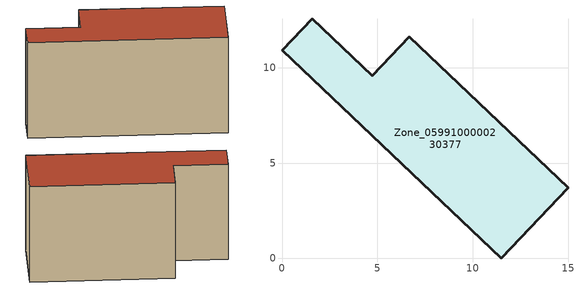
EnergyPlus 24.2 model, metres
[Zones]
Zone_0599100000230377
 floor ground (C_G): 11.49,0 0,10.92 1.58,12.58 4.73,9.59 6.66,11.62 15,3.7 z2.74
 wall outside (C_F): 11.49,0 15,3.7 6.66,11.62 4.73,9.59 1.58,12.58 0,10.92 11.49,0 z2.74:11.35
 roof outside (C_R): 0,10.92 11.49,0 15,3.7 6.66,11.62 4.73,9.59 1.58,12.58 z11.35
[BUILDING]
Pand.0599100000230377: North Axis=0; Terrain=City; Loads Convergence Tolerance Value=0.04; Temperature Convergence Tolerance Value=0.4; Solar Distribution=FullExterior; Maximum Number of Warmup Days=25; Minimum Number of Warmup Days=1
[Site:Location]
Rotterdam.The.Hague.AP_ZH_NLD Design_Conditions: Latitude=51.96; Longitude=4.45; Time Zone=1; Elevation=-4.5
[SITE:GROUNDTEMPERATURE:BUILDINGSURFACE]
18, 18, 18, 18, 18, 18, 18, 18, 18, 18, 18, 18
[MATERIAL] Thermal Absorptance=0.9; Solar Absorptance=0.7; Visible Absorptance=0.7
Name | Roughness | Thickness | Conductivity | Density | Specific Heat
G.TI.1975-1991 | MediumSmooth | 0.15 | 0.288461 | 540 | 1210
F.TI.1975-1991 | Rough | 0.3 | 0.230769 | 1920 | 840
R.TI.1975-1991 | MediumRough | 0.2 | 0.153846 | 1500 | 1000
[CONSTRUCTION]
C_G: G.TI.1975-1991
C_F: F.TI.1975-1991
C_R: R.TI.1975-1991
[ZONE]
Zone_0599100000230377: Type=1; Multiplier=1; Ceiling Height=Autocalculate; Volume=Autocalculate; Floor Area=autocalculate; Part of Total Floor Area=Yes
[ZONEINFILTRATION:DESIGNFLOWRATE]
Infil_Zone_0599100000230377: Zone or ZoneList or Space or SpaceList=Zone_0599100000230377; Schedule=AlwaysOn; Design Flow Rate Calculation Method=Flow/Area; Flow Rate per Floor Area=0.003; Constant Term Coefficient=1; Temperature Term Coefficient=0; Velocity Term Coefficient=0; Velocity Squared Term Coefficient=0
[HVACTEMPLATE:ZONE:IDEALLOADSAIRSYSTEM]
Zone_0599100000230377: Maximum Heating Supply Air Temperature=50; Minimum Cooling Supply Air Temperature=13; Maximum Heating Supply Air Humidity Ratio=0.0156; Minimum Cooling Supply Air Humidity Ratio=0.0077; Heating Limit=NoLimit; Cooling Limit=NoLimit; Dehumidification Control Type=ConstantSensibleHeatRatio; Cooling Sensible Heat Ratio=0.7; Dehumidification Setpoint=60; Humidification Control Type=None; Humidification Setpoint=30; Outdoor Air Method=None; Outdoor Air Flow Rate per Person=0.00944; Outdoor Air Flow Rate per Zone Floor Area=0; Outdoor Air Flow Rate per Zone=0; Demand Controlled Ventilation Type=None; Outdoor Air Economizer Type=NoEconomizer; Heat Recovery Type=None; Sensible Heat Recovery Effectiveness=0.7; Latent Heat Recovery Effectiveness=0.65
[ZONECONTROL:THERMOSTAT]
ThermostatControl_Zone_0599100000230377: Zone or ZoneList=Zone_0599100000230377; Control Type Schedule=DualSetpointControlType; Control 1=Thermostat_Zone_0599100000230377; Temperature Difference Between Cutout And Setpoint=0
[THERMOSTATSETPOINT:DUALSETPOINT]
Thermostat_Zone_0599100000230377: Heating Setpoint Temperature Schedule=HeatingSetpoint_Zone_0599100000230377; Cooling Setpoint Temperature Schedule=CoolingSetpoint_Zone_0599100000230377
[SCHEDULE:COMPACT]
HeatingSetpoint_Zone_0599100000230377: Through: 12/31, For: AllDays, Until: 24:00, 21
CoolingSetpoint_Zone_0599100000230377: Through: 12/31, For: AllDays, Until: 24:00, 24
DualSetpointControlType: Through: 12/31, For: AllDays, Until: 24:00, 4
AlwaysOn: Through: 12/31, For: AllDays, Until: 24:00, 1
